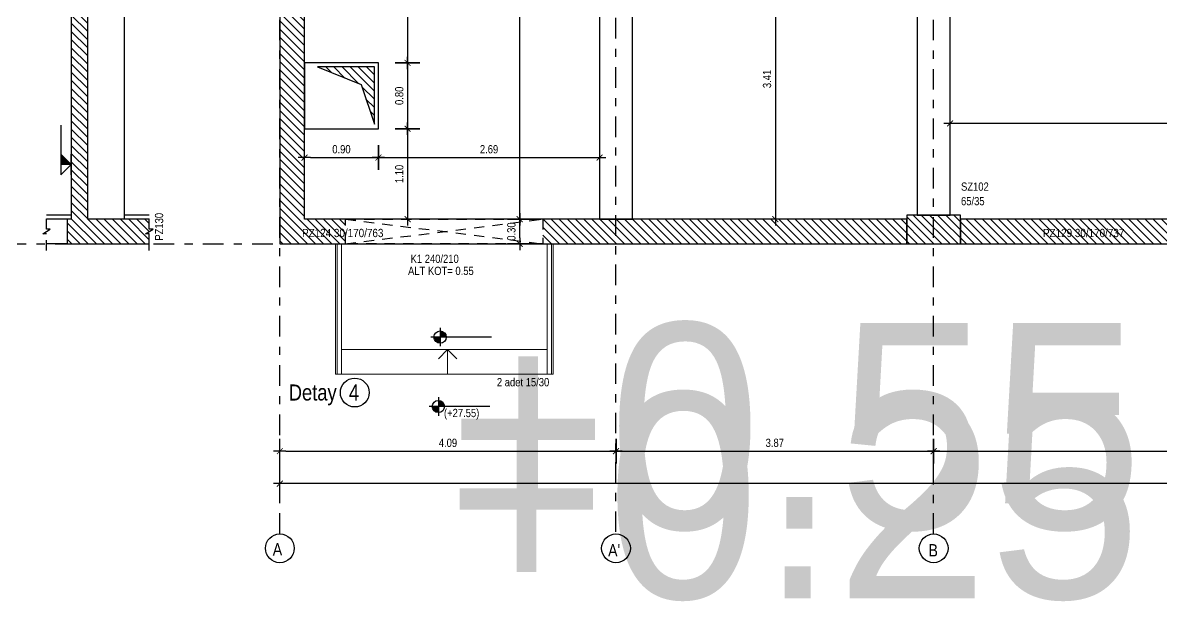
# Model space of a CAD drawing. Header units: metres. Extents: x 419734 to 420376, y 4564732 to 4565123.
# Drawn here: x 419868.5 to 419882.35, y 4565087.91 to 4565094.95 of the extents above; entities that cross this region are included whole.
import ezdxf
from ezdxf.enums import TextEntityAlignment as Align

# ---------------------------------------------------------------- set-up
doc = ezdxf.new("R2018")
doc.units = ezdxf.units.M
doc.linetypes.add('NASCOSTA', pattern=[0.375, 0.25, -0.125])
doc.linetypes.add('TRATTO-PUNTO', pattern=[1, 0.5, -0.25, 0, -0.25])
doc.layers.get('Defpoints').update_dxf_attribs({"color": 5})
for name, color, linetype in [('Standart', 7, 'Continuous'), ('SW_ASSI', 7, 'TRATTO-PUNTO'), ('SW_DIM', 33, 'Continuous'), ('SW_DIR', 33, 'Continuous'), ('SW_MAGRONE', 2, 'Continuous'), ('SW_QUOTE', 1, 'Continuous'), ('SW_SEZIONI_CARPENTERIA', 4, 'Continuous'), ('SW_TRATT_GRIGIO', 252, 'NASCOSTA'), ('SW_TRATTEGGIO_252', 252, 'Continuous'), ('SW_TXT_TESTI', 1, 'Continuous'), ('SW_VISTE', 1, 'Continuous')]:
    doc.layers.add(name, color=color, linetype=linetype)
doc.layers.add('SWS_ARC_Sottili-01', color=9, linetype='Continuous', lineweight=15)
doc.layers.add('SWS_STR_Sottili-01', color=9, linetype='Continuous', lineweight=15)
doc.styles.add('Arial Narrow_5', font='ARIALN.TTF', dxfattribs={"height": 0.5})
doc.styles.get("Standard").update_dxf_attribs({"font": 'arial.ttf'})
doc.styles.add('SWS', font='ARIALN.TTF')
doc.dimstyles.new('DIM-SW-50_m', dxfattribs={"dimtxt": 0.1, "dimasz": 0.075, "dimexe": 0.125, "dimexo": 0.125, "dimgap": 0.05, "dimtad": 1, "dimzin": 1, "dimdsep": 46, "dimtxsty": 'SWS', "dimblk1": 'D', "dimblk2": 'D', "dimsah": 1, "dimcen": 0.0075, "dimdle": 0.0625, "dimse1": 1, "dimse2": 1, "dimclrd": 256, "dimclre": 256, "dimclrt": 256, "dimazin": 0, "dimtfac": 0.75, "dimtmove": 1, "dimatfit": 3, "dimldrblk": 'D', "dimfxl": 0.125, "dimtvp": 1.5, "dimtolj": 1, "dimtzin": 0, "dimarcsym": 0})

# ---------------------------------------------------------------- blocks, each defined once
blk = doc.blocks.new('D')
for p, q in [((0, 2), (0, -2)), ((-1, 0), (1, 0))]:
    blk.add_line(p, q)
at = {"const_width": 0.141}
blk.add_lwpolyline([(0.48, 0.48), (-0.48, -0.48)], dxfattribs=at)
blk = doc.blocks.new('*D442')
at = {"layer": 'Defpoints', "color": 0, "ltscale": 0.5, "transparency": 16777216}
for p in [(419874.544, 4565092.558), (419874.544, 4565092.558), (419874.544, 4565092.258)]:
    blk.add_point(p, dxfattribs=at)
at = {"layer": 'SW_DIM', "lineweight": -2, "ltscale": 0.5, "transparency": 16777216}
blk.add_line((419874.544, 4565092.333), (419874.544, 4565092.483), dxfattribs=at)
at = {"layer": 'SW_DIM', "lineweight": -2, "ltscale": 0.5, "transparency": 16777216, "xscale": 0.075, "yscale": 0.075, "zscale": 0.075}
for p, rotation in [((419874.544, 4565092.558), 90), ((419874.544, 4565092.258), 270)]:
    blk.add_blockref('D', p, dxfattribs=dict(at, rotation=rotation))
at = {"layer": 'SW_DIM', "ltscale": 0.5, "transparency": 16777216, "insert": (419874.443, 4565092.408), "char_height": 0.1, "attachment_point": 5, "rotation": 90, "style": 'SWS'}
blk.add_mtext('\\A1;0.30', dxfattribs=at)
blk = doc.blocks.new('*D443')
at = {"layer": 'Defpoints', "color": 0, "ltscale": 0.5, "transparency": 16777216}
for p in [(419874.544, 4565099.383), (419874.55, 4565099.383), (419874.544, 4565092.558)]:
    blk.add_point(p, dxfattribs=at)
at = {"layer": 'SW_DIM', "lineweight": -2, "ltscale": 0.5, "transparency": 16777216}
blk.add_line((419874.544, 4565092.633), (419874.544, 4565099.308), dxfattribs=at)
at = {"layer": 'SW_DIM', "lineweight": -2, "ltscale": 0.5, "transparency": 16777216, "xscale": 0.075, "yscale": 0.075, "zscale": 0.075}
for p, rotation in [((419874.544, 4565099.383), 90), ((419874.544, 4565092.558), 270)]:
    blk.add_blockref('D', p, dxfattribs=dict(at, rotation=rotation))
at = {"layer": 'SW_DIM', "ltscale": 0.5, "transparency": 16777216, "insert": (419874.443, 4565096.247), "char_height": 0.1, "attachment_point": 5, "rotation": 90, "style": 'SWS'}
blk.add_mtext('\\A1;6.83', dxfattribs=at)
blk = doc.blocks.new('*U386')
blk.add_hatch(color=256).paths.add_polyline_path([(0.0025, 0.0025), (0, 0.0025), (0, 0)])
for p, q in [((0.0095, 0.0025), (-0.0025, 0.0025)), ((-0.0025, 0.0025), (0, 0)), ((-0.0025, 0), (0.0025, 0)), ((0, 0), (0, 0.0025)), ((0.0025, 0.0025), (0, 0))]:
    blk.add_line(p, q)
at = {"color": 2, "lineweight": 30, "flags": 104}
blk.add_attdef('QM', text='', height=0.0025, dxfattribs=at).set_placement((0.001, 0.0033), align=Align.BOTTOM_LEFT)
blk = doc.blocks.new('*D479')
at = {"layer": 'Defpoints', "color": 0, "ltscale": 0.5, "transparency": 16777216}
for p in [(419871.625, 4565089.738), (419875.716, 4565089.738), (419875.716, 4565089.738)]:
    blk.add_point(p, dxfattribs=at)
at = {"layer": 'SW_DIM', "lineweight": -2, "ltscale": 0.5, "transparency": 16777216}
blk.add_line((419871.7, 4565089.738), (419875.641, 4565089.738), dxfattribs=at)
at = {"layer": 'SW_DIM', "lineweight": -2, "ltscale": 0.5, "transparency": 16777216, "xscale": 0.075, "yscale": 0.075, "zscale": 0.075, "rotation": 180}
blk.add_blockref('D', (419871.625, 4565089.738), dxfattribs=at)
at = {"layer": 'SW_DIM', "lineweight": -2, "ltscale": 0.5, "transparency": 16777216, "xscale": 0.075, "yscale": 0.075, "zscale": 0.075}
blk.add_blockref('D', (419875.716, 4565089.738), dxfattribs=at)
at = {"layer": 'SW_DIM', "ltscale": 0.5, "transparency": 16777216, "insert": (419873.671, 4565089.839), "char_height": 0.1, "attachment_point": 5, "style": 'SWS'}
blk.add_mtext('\\A1;4.09', dxfattribs=at)
blk = doc.blocks.new('*D480')
at = {"layer": 'Defpoints', "color": 0, "ltscale": 0.5, "transparency": 16777216}
for p in [(419875.716, 4565089.738), (419879.581, 4565089.738), (419879.581, 4565089.738)]:
    blk.add_point(p, dxfattribs=at)
at = {"layer": 'SW_DIM', "lineweight": -2, "ltscale": 0.5, "transparency": 16777216}
blk.add_line((419875.791, 4565089.738), (419879.506, 4565089.738), dxfattribs=at)
at = {"layer": 'SW_DIM', "lineweight": -2, "ltscale": 0.5, "transparency": 16777216, "xscale": 0.075, "yscale": 0.075, "zscale": 0.075, "rotation": 180}
blk.add_blockref('D', (419875.716, 4565089.738), dxfattribs=at)
at = {"layer": 'SW_DIM', "lineweight": -2, "ltscale": 0.5, "transparency": 16777216, "xscale": 0.075, "yscale": 0.075, "zscale": 0.075}
blk.add_blockref('D', (419879.581, 4565089.738), dxfattribs=at)
at = {"layer": 'SW_DIM', "ltscale": 0.5, "transparency": 16777216, "insert": (419877.648, 4565089.839), "char_height": 0.1, "attachment_point": 5, "style": 'SWS'}
blk.add_mtext('\\A1;3.87', dxfattribs=at)
blk = doc.blocks.new('*D481')
at = {"layer": 'Defpoints', "color": 0, "ltscale": 0.5, "transparency": 16777216}
for p in [(419879.581, 4565089.738), (419886.998, 4565089.738), (419886.998, 4565089.738)]:
    blk.add_point(p, dxfattribs=at)
at = {"layer": 'SW_DIM', "lineweight": -2, "ltscale": 0.5, "transparency": 16777216}
blk.add_line((419879.656, 4565089.738), (419886.923, 4565089.738), dxfattribs=at)
at = {"layer": 'SW_DIM', "lineweight": -2, "ltscale": 0.5, "transparency": 16777216, "xscale": 0.075, "yscale": 0.075, "zscale": 0.075, "rotation": 180}
blk.add_blockref('D', (419879.581, 4565089.738), dxfattribs=at)
at = {"layer": 'SW_DIM', "lineweight": -2, "ltscale": 0.5, "transparency": 16777216, "xscale": 0.075, "yscale": 0.075, "zscale": 0.075}
blk.add_blockref('D', (419886.998, 4565089.738), dxfattribs=at)
at = {"layer": 'SW_DIM', "ltscale": 0.5, "transparency": 16777216, "insert": (419883.289, 4565089.838), "char_height": 0.1, "attachment_point": 5, "style": 'SWS'}
blk.add_mtext('\\A1;7.42', dxfattribs=at)
blk = doc.blocks.new('*D489')
at = {"layer": 'Defpoints', "color": 0, "ltscale": 0.5, "transparency": 16777216}
for p in [(419871.625, 4565089.738), (419920.098, 4565089.738), (419871.625, 4565089.344)]:
    blk.add_point(p, dxfattribs=at)
at = {"layer": 'SW_DIM', "lineweight": -2, "ltscale": 0.5, "transparency": 16777216}
blk.add_line((419920.023, 4565089.344), (419871.7, 4565089.344), dxfattribs=at)
at = {"layer": 'SW_DIM', "lineweight": -2, "ltscale": 0.5, "transparency": 16777216, "xscale": 0.075, "yscale": 0.075, "zscale": 0.075, "rotation": 180}
blk.add_blockref('D', (419871.625, 4565089.344), dxfattribs=at)
at = {"layer": 'SW_DIM', "lineweight": -2, "ltscale": 0.5, "transparency": 16777216, "xscale": 0.075, "yscale": 0.075, "zscale": 0.075}
blk.add_blockref('D', (419920.098, 4565089.344), dxfattribs=at)
at = {"layer": 'SW_DIM', "ltscale": 0.5, "transparency": 16777216, "insert": (419895.862, 4565089.445), "char_height": 0.1, "attachment_point": 5, "style": 'SWS'}
blk.add_mtext('\\A1;48.47', dxfattribs=at)
blk = doc.blocks.new('*U189')
h = blk.add_hatch(color=256)
h.dxf.hatch_style = 1
h.paths.add_polyline_path([(0, 0), (-0.00149, 0, 0.198912), (-0.00105, -0.00105, 0.198912), (0, -0.00149)])
h.paths.add_polyline_path([(0.00149, 0, 0.198912), (0.00105, 0.00105, 0.198912), (0, 0.00149), (0, 0)])
for p, q in [((0.01253, 0), (-0.00223, 0)), ((0, 0.00223), (0, -0.00223))]:
    blk.add_line(p, q)
blk.add_circle((0, 0), 0.00149)
at = {"color": 2, "lineweight": 30, "flags": 104}
blk.add_attdef('TRAC', text='', height=0.0025, dxfattribs=at).set_placement((0.00191, 0.00337), align=Align.TOP_LEFT)
blk = doc.blocks.new('*D509')
at = {"layer": 'Defpoints', "color": 0, "ltscale": 0.5, "transparency": 16777216}
for p in [(419879.781, 4565093.722), (419879.781, 4565093.573), (419885.873, 4565093.458)]:
    blk.add_point(p, dxfattribs=at)
at = {"layer": 'SW_DIM', "lineweight": -2, "ltscale": 0.5, "transparency": 16777216}
blk.add_line((419885.798, 4565093.722), (419879.856, 4565093.722), dxfattribs=at)
at = {"layer": 'SW_DIM', "lineweight": -2, "ltscale": 0.5, "transparency": 16777216, "xscale": 0.075, "yscale": 0.075, "zscale": 0.075, "rotation": 180}
blk.add_blockref('D', (419879.781, 4565093.722), dxfattribs=at)
at = {"layer": 'SW_DIM', "lineweight": -2, "ltscale": 0.5, "transparency": 16777216, "xscale": 0.075, "yscale": 0.075, "zscale": 0.075}
blk.add_blockref('D', (419885.873, 4565093.722), dxfattribs=at)
at = {"layer": 'SW_DIM', "ltscale": 0.5, "transparency": 16777216, "insert": (419882.827, 4565093.823), "char_height": 0.1, "attachment_point": 5, "style": 'SWS'}
blk.add_mtext('\\A1;6.09', dxfattribs=at)
blk = doc.blocks.new('*D510')
at = {"layer": 'Defpoints', "color": 0, "ltscale": 0.5, "transparency": 16777216}
for p in [(419871.925, 4565093.658), (419872.825, 4565093.658), (419872.825, 4565093.307)]:
    blk.add_point(p, dxfattribs=at)
at = {"layer": 'SW_DIM', "lineweight": -2, "ltscale": 0.5, "transparency": 16777216}
blk.add_line((419872, 4565093.307), (419872.75, 4565093.307), dxfattribs=at)
at = {"layer": 'SW_DIM', "lineweight": -2, "ltscale": 0.5, "transparency": 16777216, "xscale": 0.075, "yscale": 0.075, "zscale": 0.075, "rotation": 180}
blk.add_blockref('D', (419871.925, 4565093.307), dxfattribs=at)
at = {"layer": 'SW_DIM', "lineweight": -2, "ltscale": 0.5, "transparency": 16777216, "xscale": 0.075, "yscale": 0.075, "zscale": 0.075}
blk.add_blockref('D', (419872.825, 4565093.307), dxfattribs=at)
at = {"layer": 'SW_DIM', "ltscale": 0.5, "transparency": 16777216, "insert": (419872.375, 4565093.408), "char_height": 0.1, "attachment_point": 5, "style": 'SWS'}
blk.add_mtext('\\A1;0.90', dxfattribs=at)
blk = doc.blocks.new('*D511')
at = {"layer": 'Defpoints', "color": 0, "ltscale": 0.5, "transparency": 16777216}
for p in [(419872.825, 4565093.658), (419875.516, 4565093.646), (419875.516, 4565093.307)]:
    blk.add_point(p, dxfattribs=at)
at = {"layer": 'SW_DIM', "lineweight": -2, "ltscale": 0.5, "transparency": 16777216}
blk.add_line((419872.9, 4565093.307), (419875.441, 4565093.307), dxfattribs=at)
at = {"layer": 'SW_DIM', "lineweight": -2, "ltscale": 0.5, "transparency": 16777216, "xscale": 0.075, "yscale": 0.075, "zscale": 0.075, "rotation": 180}
blk.add_blockref('D', (419872.825, 4565093.307), dxfattribs=at)
at = {"layer": 'SW_DIM', "lineweight": -2, "ltscale": 0.5, "transparency": 16777216, "xscale": 0.075, "yscale": 0.075, "zscale": 0.075}
blk.add_blockref('D', (419875.516, 4565093.307), dxfattribs=at)
at = {"layer": 'SW_DIM', "ltscale": 0.5, "transparency": 16777216, "insert": (419874.171, 4565093.408), "char_height": 0.1, "attachment_point": 5, "style": 'SWS'}
blk.add_mtext('\\A1;2.69', dxfattribs=at)
blk = doc.blocks.new('*D512')
at = {"layer": 'Defpoints', "color": 0, "ltscale": 0.5, "transparency": 16777216}
for p in [(419872.903, 4565099.383), (419872.825, 4565094.458), (419873.18, 4565094.458)]:
    blk.add_point(p, dxfattribs=at)
at = {"layer": 'SW_DIM', "lineweight": -2, "ltscale": 0.5, "transparency": 16777216}
blk.add_line((419873.18, 4565099.308), (419873.18, 4565094.533), dxfattribs=at)
at = {"layer": 'SW_DIM', "lineweight": -2, "ltscale": 0.5, "transparency": 16777216, "xscale": 0.075, "yscale": 0.075, "zscale": 0.075}
for p, rotation in [((419873.18, 4565099.383), 90), ((419873.18, 4565094.458), 270)]:
    blk.add_blockref('D', p, dxfattribs=dict(at, rotation=rotation))
at = {"layer": 'SW_DIM', "ltscale": 0.5, "transparency": 16777216, "insert": (419873.079, 4565096.921), "char_height": 0.1, "attachment_point": 5, "rotation": 90, "style": 'SWS'}
blk.add_mtext('\\A1;4.93', dxfattribs=at)
blk = doc.blocks.new('*D513')
at = {"layer": 'Defpoints', "color": 0, "ltscale": 0.5, "transparency": 16777216}
for p in [(419872.825, 4565094.458), (419872.825, 4565093.658), (419873.18, 4565093.658)]:
    blk.add_point(p, dxfattribs=at)
at = {"layer": 'SW_DIM', "lineweight": -2, "ltscale": 0.5, "transparency": 16777216}
blk.add_line((419873.18, 4565094.383), (419873.18, 4565093.733), dxfattribs=at)
at = {"layer": 'SW_DIM', "lineweight": -2, "ltscale": 0.5, "transparency": 16777216, "xscale": 0.075, "yscale": 0.075, "zscale": 0.075}
for p, rotation in [((419873.18, 4565094.458), 90), ((419873.18, 4565093.658), 270)]:
    blk.add_blockref('D', p, dxfattribs=dict(at, rotation=rotation))
at = {"layer": 'SW_DIM', "ltscale": 0.5, "transparency": 16777216, "insert": (419873.079, 4565094.058), "char_height": 0.1, "attachment_point": 5, "rotation": 90, "style": 'SWS'}
blk.add_mtext('\\A1;0.80', dxfattribs=at)
blk = doc.blocks.new('*D514')
at = {"layer": 'Defpoints', "color": 0, "ltscale": 0.5, "transparency": 16777216}
for p in [(419872.825, 4565093.658), (419872.916, 4565092.558), (419873.18, 4565092.558)]:
    blk.add_point(p, dxfattribs=at)
at = {"layer": 'SW_DIM', "lineweight": -2, "ltscale": 0.5, "transparency": 16777216}
blk.add_line((419873.18, 4565093.583), (419873.18, 4565092.633), dxfattribs=at)
at = {"layer": 'SW_DIM', "lineweight": -2, "ltscale": 0.5, "transparency": 16777216, "xscale": 0.075, "yscale": 0.075, "zscale": 0.075}
for p, rotation in [((419873.18, 4565093.658), 90), ((419873.18, 4565092.558), 270)]:
    blk.add_blockref('D', p, dxfattribs=dict(at, rotation=rotation))
at = {"layer": 'SW_DIM', "ltscale": 0.5, "transparency": 16777216, "insert": (419873.079, 4565093.108), "char_height": 0.1, "attachment_point": 5, "rotation": 90, "style": 'SWS'}
blk.add_mtext('\\A1;1.10', dxfattribs=at)
blk = doc.blocks.new('*D520')
at = {"layer": 'Defpoints', "color": 0, "ltscale": 0.5, "transparency": 16777216}
for p in [(419877.425, 4565095.968), (419877.533, 4565092.558), (419877.655, 4565092.558)]:
    blk.add_point(p, dxfattribs=at)
at = {"layer": 'SW_DIM', "lineweight": -2, "ltscale": 0.5, "transparency": 16777216}
blk.add_line((419877.655, 4565095.893), (419877.655, 4565092.633), dxfattribs=at)
at = {"layer": 'SW_DIM', "lineweight": -2, "ltscale": 0.5, "transparency": 16777216, "xscale": 0.075, "yscale": 0.075, "zscale": 0.075}
for p, rotation in [((419877.655, 4565095.968), 90), ((419877.655, 4565092.558), 270)]:
    blk.add_blockref('D', p, dxfattribs=dict(at, rotation=rotation))
at = {"layer": 'SW_DIM', "ltscale": 0.5, "transparency": 16777216, "insert": (419877.554, 4565094.263), "char_height": 0.1, "attachment_point": 5, "rotation": 90, "style": 'SWS'}
blk.add_mtext('\\A1;3.41', dxfattribs=at)

msp = doc.modelspace()

# ---------------------------------------------------------------- hatches: boundary and pattern name
at = {"layer": 'SW_TRATTEGGIO_252'}
h = msp.add_hatch(dxfattribs=at)
h.set_pattern_fill('_USER', color=256, scale=0.07, angle=135, pattern_type=0)
h.set_pattern_definition([(135, (419843.31184, 4565196.05052), (-0.049497475, -0.049497475), [])])
h.paths.add_polyline_path([(419869.2871, 4565099.25843), (419869.2871, 4565099.38343), (419869.7371, 4565099.38343), (419869.7371, 4565099.78343), (419869.2871, 4565099.78343), (419869.2871, 4565099.90843), (419869.2871, 4565105.10843), (419869.7371, 4565105.10843), (419870.0371, 4565105.10843), (419870.0371, 4565105.22843), (419869.9921, 4565105.22843), (419870.0821, 4565105.28843), (419870.0371, 4565105.28843), (419870.0371, 4565105.40843), (419869.0371, 4565105.40843), (419869.0371, 4565105.10843), (419869.0871, 4565105.10843), (419869.0871, 4565099.90843), (419869.0871, 4565099.25843), (419869.0871, 4565092.60843), (419869.0871, 4565092.55843), (419869.0371, 4565092.55843), (419869.0371, 4565092.25843), (419870.0371, 4565092.25843), (419870.0371, 4565092.37843), (419869.9921, 4565092.37843), (419870.0821, 4565092.43843), (419870.0371, 4565092.43843), (419870.0371, 4565092.55843), (419869.7371, 4565092.55843), (419869.2871, 4565092.55843)])
h = msp.add_hatch(dxfattribs=at)
h.set_pattern_fill('_USER', color=256, scale=0.07, angle=135, pattern_type=0)
h.set_pattern_definition([(135, (419843.80018, 4565196.05052), (-0.049497475, -0.049497475), [])])
edge = h.paths.add_edge_path()
edge.add_line((419915.34817, 4565103.20843), (419915.34817, 4565099.60843))
edge.add_line((419915.34817, 4565099.60843), (419911.09817, 4565099.60843))
edge.add_line((419911.09817, 4565099.60843), (419911.09817, 4565102.20843))
edge.add_line((419911.09817, 4565102.20843), (419910.79817, 4565102.20843))
edge.add_line((419910.79817, 4565102.20843), (419910.79817, 4565099.60843))
edge.add_line((419910.79817, 4565099.60843), (419906.54817, 4565099.60843))
edge.add_line((419906.54817, 4565099.60843), (419906.54817, 4565102.20843))
edge.add_line((419906.54817, 4565102.20843), (419906.24817, 4565102.20843))
edge.add_line((419906.24817, 4565102.20843), (419906.24817, 4565099.60843))
edge.add_line((419906.24817, 4565099.60843), (419900.99817, 4565099.60843))
edge.add_line((419900.99817, 4565099.60843), (419900.99817, 4565102.20843))
edge.add_line((419900.99817, 4565102.20843), (419900.69817, 4565102.20843))
edge.add_line((419900.69817, 4565102.20843), (419900.69817, 4565099.30843))
edge.add_line((419900.69817, 4565099.30843), (419906.54817, 4565099.30843))
edge.add_line((419906.54817, 4565099.30843), (419910.79817, 4565099.30843))
edge.add_line((419910.79817, 4565099.30843), (419915.64817, 4565099.30843))
edge.add_line((419915.64817, 4565099.30843), (419915.64817, 4565103.2156))
h.paths.add_polyline_path([(419901.22317, 4565092.60843), (419900.57317, 4565092.60843), (419900.57317, 4565092.25843), (419901.22317, 4565092.25843)])
h.paths.add_polyline_path([(419876.04057, 4565099.90843), (419875.39057, 4565099.90843), (419875.39057, 4565099.25843), (419876.04057, 4565099.25843)])
h.paths.add_polyline_path([(419879.90571, 4565099.90843), (419879.25571, 4565099.90843), (419879.25571, 4565099.25843), (419879.90571, 4565099.25843)])
h.paths.add_polyline_path([(419871.97544, 4565099.90843), (419871.62544, 4565099.90843), (419871.62544, 4565099.25843), (419871.97544, 4565099.25843)])
h.paths.add_polyline_path([(419879.90571, 4565092.60843), (419879.25571, 4565092.60843), (419879.25571, 4565092.25843), (419879.90571, 4565092.25843)])
h.paths.add_polyline_path([(419895.14317, 4565092.90843), (419894.79317, 4565092.90843), (419894.79317, 4565092.25843), (419895.14317, 4565092.25843)])
h.paths.add_polyline_path([(419894.75317, 4565092.90843), (419894.40317, 4565092.90843), (419894.40317, 4565092.25843), (419894.75317, 4565092.25843)])
h.paths.add_polyline_path([(419895.14317, 4565105.40843), (419894.79317, 4565105.40843), (419894.79317, 4565104.75843), (419895.14317, 4565104.75843)])
h.paths.add_polyline_path([(419894.75317, 4565105.40843), (419894.40317, 4565105.40843), (419894.40317, 4565104.75843), (419894.75317, 4565104.75843)])
h.paths.add_polyline_path([(419896.14317, 4565105.40843), (419895.14317, 4565105.40843), (419895.14317, 4565105.10843), (419896.14317, 4565105.10843)])
h.paths.add_polyline_path([(419877.15571, 4565105.10843), (419877.15571, 4565105.40843), (419871.62544, 4565105.40843), (419871.62544, 4565099.90843), (419871.92544, 4565099.90843), (419871.92544, 4565105.10843)])
h.paths.add_polyline_path([(419881.45871, 4565105.10843), (419881.45871, 4565105.40843), (419879.85591, 4565105.40843), (419878.95571, 4565105.40843), (419878.95571, 4565105.10843)])
h.paths.add_polyline_path([(419889.20494, 4565105.10843), (419889.20494, 4565105.40843), (419885.06271, 4565105.40843), (419885.06271, 4565105.10843)])
h.paths.add_polyline_path([(419892.80894, 4565105.40843), (419892.80894, 4565105.10843), (419894.40317, 4565105.10843), (419894.40317, 4565105.40843)])
h.paths.add_polyline_path([(419897.89817, 4565105.10843), (419897.89817, 4565105.40843), (419896.14317, 4565105.40843), (419896.14317, 4565105.10843)])
h.paths.add_polyline_path([(419902.47317, 4565105.10843), (419902.47317, 4565105.40843), (419900.59837, 4565105.40843), (419900.29817, 4565105.40843), (419900.29817, 4565105.10843), (419900.59837, 4565105.10843), (419900.69817, 4565105.10843), (419900.69817, 4565103.20843), (419900.99817, 4565103.20843), (419900.99817, 4565105.10843)])
h.paths.add_polyline_path([(419907.52317, 4565105.10843), (419907.52317, 4565105.40843), (419904.87317, 4565105.40843), (419904.87317, 4565105.10843), (419906.24817, 4565105.10843), (419906.24817, 4565103.20843), (419906.54817, 4565103.20843), (419906.54817, 4565105.10843)])
h.paths.add_polyline_path([(419912.07317, 4565105.10843), (419912.07317, 4565105.40843), (419909.92317, 4565105.40843), (419909.92317, 4565105.10843), (419910.79817, 4565105.10843), (419910.79817, 4565103.20843), (419911.09817, 4565103.20843), (419911.09817, 4565105.10843)])
h.paths.add_polyline_path([(419914.47317, 4565105.40843), (419914.47317, 4565105.10843), (419915.34817, 4565105.10843), (419915.34817, 4565103.20843), (419915.64817, 4565103.2156), (419915.64817, 4565105.10843), (419915.64817, 4565105.40843)])
h.paths.add_polyline_path([(419916.52317, 4565105.10843), (419916.52317, 4565105.40843), (419915.64817, 4565105.40843), (419915.64817, 4565105.10843)])
h.paths.add_polyline_path([(419916.89817, 4565092.25843), (419916.89817, 4565092.55843), (419916.14817, 4565092.55843), (419916.14817, 4565092.25843)])
h.paths.add_polyline_path([(419919.29817, 4565092.55843), (419919.29817, 4565092.25843), (419920.09817, 4565092.25843), (419920.09817, 4565099.90843), (419920.09817, 4565105.40843), (419918.92317, 4565105.40843), (419918.92317, 4565105.10843), (419919.79817, 4565105.10843), (419919.79817, 4565092.55843)])
h.paths.add_polyline_path([(419913.99817, 4565092.55843), (419913.99817, 4565092.25843), (419915.34817, 4565092.25843), (419915.34817, 4565092.55843)])
h.paths.add_polyline_path([(419905.84817, 4565092.55843), (419905.84817, 4565092.25843), (419911.59817, 4565092.25843), (419911.59817, 4565092.55843)])
h.paths.add_polyline_path([(419903.44817, 4565092.25843), (419903.44817, 4565092.55843), (419901.22317, 4565092.55843), (419901.22317, 4565092.25843)])
h.paths.add_polyline_path([(419900.29817, 4565092.55843), (419900.29817, 4565092.25843), (419900.57317, 4565092.25843), (419900.57317, 4565092.55843)])
h.paths.add_polyline_path([(419897.89817, 4565092.25843), (419897.89817, 4565092.55843), (419896.14317, 4565092.55843), (419896.14317, 4565092.25843)])
h.paths.add_polyline_path([(419893.24367, 4565092.25843), (419893.24367, 4565092.55843), (419879.90571, 4565092.55843), (419879.90571, 4565092.25843)])
h.paths.add_polyline_path([(419874.82544, 4565092.55843), (419874.82544, 4565092.25843), (419879.25571, 4565092.25843), (419879.25571, 4565092.55843)])
h.paths.add_polyline_path([(419872.42544, 4565092.25843), (419872.42544, 4565092.55843), (419871.92544, 4565092.55843), (419871.92544, 4565099.25843), (419871.62544, 4565099.25843), (419871.62544, 4565092.25843)])
h = msp.add_hatch(dxfattribs=at)
h.set_pattern_fill('_USER', color=256, scale=0.07, angle=135, pattern_type=0)
h.set_pattern_definition([(135, (7.85782, 116.665785), (-0.0494974746831, -0.0494974746831), [])])
h.paths.add_polyline_path([(419872.77544, 4565093.7139), (419872.77544, 4565094.40843), (419872.08187, 4565094.40843), (419872.61398, 4565094.19574)])

# ---------------------------------------------------------------- linework, layer by layer
at = {"layer": 'Standart', "color": 159, "linetype": 'Continuous', "lineweight": -3}
msp.add_lwpolyline([(419870.0371, 4565092.55843), (419869.7371, 4565092.55843)], dxfattribs=at)
at = {"layer": 'SW_ASSI', "ltscale": 0.5}
for points in [[(419871.62544, 4565088.73286), (419871.62544, 4565112.65489)], [(419875.71557, 4565088.75582), (419875.71557, 4565112.65489)], [(419879.58071, 4565088.73286), (419879.58071, 4565112.65489)], [(419867.08971, 4565092.25843), (419921.73249, 4565092.25843)]]:
    msp.add_lwpolyline(points, dxfattribs=at)
at = {"layer": 'SW_MAGRONE'}
for points in [[(419869.0871, 4565105.10843), (419869.0871, 4565099.90843), (419869.0871, 4565099.25843), (419869.0871, 4565092.60843), (419869.0871, 4565092.55843), (419869.0371, 4565092.55843), (419869.0371, 4565092.25843), (419870.0371, 4565092.25843), (419870.0371, 4565092.37843), (419869.9921, 4565092.37843), (419870.0821, 4565092.43843), (419870.0371, 4565092.43843), (419870.0371, 4565092.55843), (419869.7371, 4565092.55843), (419869.2871, 4565092.55843), (419869.2871, 4565099.25843), (419869.2871, 4565099.38343), (419869.7371, 4565099.38343), (419869.7371, 4565099.78343), (419869.2871, 4565099.78343), (419869.2871, 4565099.90843), (419869.2871, 4565105.10843)], [(419872.77544, 4565093.7139), (419872.77544, 4565094.40843), (419872.08187, 4565094.40843), (419872.61398, 4565094.19574), (419872.77544, 4565093.7139)]]:
    msp.add_lwpolyline(points, dxfattribs=at)
for points in [[(419879.25571, 4565092.55843), (419871.92544, 4565092.55843), (419871.92544, 4565099.25843), (419871.62544, 4565099.25843), (419871.62544, 4565092.25843), (419879.25571, 4565092.25843)], [(419875.91557, 4565099.25843), (419875.51557, 4565099.25843), (419875.51557, 4565092.55843), (419875.91557, 4565092.55843)], [(419879.78071, 4565099.25843), (419879.38071, 4565099.25843), (419879.38071, 4565092.60843), (419879.78071, 4565092.60843)], [(419872.82544, 4565094.45843), (419871.92544, 4565094.45843), (419871.92544, 4565093.65843), (419872.82544, 4565093.65843)], [(419894.40317, 4565092.55843), (419887.27334, 4565092.55843), (419879.90571, 4565092.55843), (419879.90571, 4565092.25843), (419887.27334, 4565092.25843), (419894.40317, 4565092.25843)]]:
    msp.add_lwpolyline(points, close=True, dxfattribs=at)
at = {"layer": 'SW_SEZIONI_CARPENTERIA'}
msp.add_lwpolyline([(419879.90571, 4565092.60843), (419879.25571, 4565092.60843), (419879.25571, 4565092.25843), (419879.90571, 4565092.25843)], close=True, dxfattribs=at)
at = {"layer": 'SW_TRATT_GRIGIO', "ltscale": 0.5}
for points in [[(419868.7871, 4565092.43843), (419868.7871, 4565092.63843)], [(419870.0371, 4565092.43843), (419870.0371, 4565092.63843)], [(419872.42544, 4565092.25843), (419874.82544, 4565092.55843)], [(419872.42544, 4565092.55843), (419874.82544, 4565092.25843)], [(419868.7421, 4565092.37843), (419868.8321, 4565092.43843)], [(419868.8321, 4565092.43843), (419868.7871, 4565092.43843)], [(419869.9921, 4565092.37843), (419870.0821, 4565092.43843)], [(419870.0821, 4565092.43843), (419870.0371, 4565092.43843)], [(419868.7871, 4565092.37843), (419868.7421, 4565092.37843)], [(419868.7871, 4565092.17843), (419868.7871, 4565092.37843)], [(419870.0371, 4565092.37843), (419869.9921, 4565092.37843)], [(419870.0371, 4565092.17843), (419870.0371, 4565092.37843)]]:
    msp.add_lwpolyline(points, dxfattribs=at)
msp.add_lwpolyline([(419872.42544, 4565092.55843), (419874.82544, 4565092.55843), (419874.82544, 4565092.25843), (419872.42544, 4565092.25843)], close=True, dxfattribs=at)
at = {"layer": 'SW_TXT_TESTI', "color": 1}
for centre in [(419872.53691, 4565090.4506), (419871.62544, 4565088.55786), (419875.71557, 4565088.55786), (419879.58071, 4565088.55786)]:
    msp.add_circle(centre, 0.175, dxfattribs=at)
at = {"layer": 'SW_VISTE'}
for points in [[(419869.7371, 4565092.55843), (419869.7371, 4565099.25843)], [(419869.0871, 4565092.60843), (419868.7871, 4565092.60843)], [(419869.0371, 4565092.55843), (419868.7871, 4565092.55843)], [(419870.0371, 4565092.60843), (419869.7371, 4565092.60843)], [(419869.0371, 4565092.25843), (419868.7871, 4565092.25843)]]:
    msp.add_lwpolyline(points, dxfattribs=at)
at = {"layer": 'SWS_ARC_Sottili-01', "color": 1}
for points in [[(419872.37463, 4565090.97344), (419872.37463, 4565090.67344), (419872.32463, 4565090.67344), (419872.32463, 4565090.97344)], [(419874.92983, 4565090.97345), (419874.92983, 4565090.67344), (419874.87983, 4565090.67344), (419874.87983, 4565090.97344)]]:
    msp.add_lwpolyline(points, dxfattribs=at)
at = {"layer": 'SWS_STR_Sottili-01', "color": 1}
for p, q in [((419872.30463, 4565090.67344), (419872.30463, 4565092.25843)), ((419872.32463, 4565090.97344), (419872.32463, 4565092.24843)), ((419872.37463, 4565090.97344), (419872.37463, 4565092.24843)), ((419874.87983, 4565090.97344), (419874.87983, 4565092.24843)), ((419874.92983, 4565090.97344), (419874.92983, 4565092.24843)), ((419874.94983, 4565092.25843), (419874.94983, 4565090.67344)), ((419872.37463, 4565090.97344), (419874.87983, 4565090.97344)), ((419873.66733, 4565090.97344), (419873.5542, 4565090.8603)), ((419873.66733, 4565090.97344), (419873.66733, 4565090.67344)), ((419873.66733, 4565090.97344), (419873.78047, 4565090.8603)), ((419872.30463, 4565090.67344), (419874.94983, 4565090.67344))]:
    msp.add_line(p, q, dxfattribs=at)

# ---------------------------------------------------------------- block references
at = {"layer": 'SW_QUOTE', "ltscale": 0.5, "xscale": 50, "yscale": 50, "zscale": 50, "rotation": 90}
msp.add_blockref('*U386', (419869.0871, 4565093.22416), dxfattribs=at)
at = {"layer": 'SW_QUOTE', "ltscale": 0.5}
ref = msp.add_blockref('*U189', (419873.57558, 4565091.12587), dxfattribs=dict(at, xscale=50, yscale=50, zscale=50))
lines = msp.add_mtext('+0.55', dxfattribs={"layer": '0', "color": 2, "insert": (419873.67132, 4565091.29444), "char_height": 2.5, "attachment_point": 1})
ref.add_attrib('TRAC', '', (419873.67132, 4565091.29444), dxfattribs={"flags": 104}).embed_mtext(lines)
ref = msp.add_blockref('*U189', (419873.55418, 4565090.28131), dxfattribs=dict(at, xscale=50, yscale=50, zscale=50))
lines = msp.add_mtext('+0.25', dxfattribs={"layer": '0', "color": 2, "insert": (419873.64992, 4565090.44987), "char_height": 2.5, "attachment_point": 1})
ref.add_attrib('TRAC', '', (419873.64992, 4565090.44987), dxfattribs={"flags": 104}).embed_mtext(lines)

# ---------------------------------------------------------------- texts
at = {"layer": 'SW_DIR', "char_height": 0.1, "width": 1.0719735, "attachment_point": 1, "style": 'Arial Narrow_5'}
for s, insert in [('{\\fArial Narrow|b0|i0|c162|p34;2} adet 1{\\fArial Narrow|b0|i0|c162|p34;5}/30', (419874.2663, 4565090.62707)), ('(+27.{\\fArial Narrow|b0|i0|c162|p34;55})', (419873.62261, 4565090.25249))]:
    msp.add_mtext(s, dxfattribs=dict(at, insert=insert))
at = {"layer": 'SW_TXT_TESTI', "color": 2, "style": 'SWS'}
msp.add_text('PZ130', height=0.1, rotation=90, dxfattribs=at).set_placement((419870.20561, 4565092.29718))
at = {"layer": 'SW_TXT_TESTI', "color": 2, "style": 'SWS', "width": 1.05}
for s, p in [('PZ124 30/170/763', (419871.89603, 4565092.34071)), ('PZ129 30/170/737', (419880.91151, 4565092.34071))]:
    msp.add_text(s, height=0.1, dxfattribs=at).set_placement(p)
at = {"layer": 'SW_TXT_TESTI', "color": 4, "style": 'SWS'}
for s, height, p in [('Detay', 0.195, (419871.73381, 4565090.35371)), ('4', 0.195, (419872.46526, 4565090.35371)), ('A', 0.15, (419871.5393, 4565088.46992)), ("A'", 0.15, (419875.61988, 4565088.45802)), ('B', 0.15, (419879.51836, 4565088.45802))]:
    msp.add_text(s, height=height, rotation=0.110239, dxfattribs=at).set_placement(p)
at = {"layer": 'SW_TXT_TESTI', "color": 2, "insert": (419879.91412, 4565093.00422), "char_height": 0.1, "width": 0.4240058, "attachment_point": 1, "line_spacing_factor": 1.059803, "style": 'SWS'}
msp.add_mtext('SZ102 65/35', dxfattribs=at)
at = {"layer": 'SW_TXT_TESTI', "char_height": 0.1, "attachment_point": 4, "line_spacing_factor": 0.8, "style": 'SWS'}
for s, insert in [('K1 240/210', (419873.21637, 4565092.07601)), ('{\\fArial Narrow|b0|i0|c162|p34;ALT KOT= 0.55}', (419873.18555, 4565091.92945))]:
    msp.add_mtext(s, dxfattribs=dict(at, insert=insert))

# ---------------------------------------------------------------- dimensions: what is measured, and where the dimension line sits
at = {"layer": 'SW_DIM', "ltscale": 0.5}
for base, p1, p2, picture, middle in [((419873.1800599391, 4565094.4584321855), (419872.9030017503, 4565099.3834321843), (419872.8254435304, 4565094.4584321827), '*D512', (419873.0790026415, 4565096.9209321849)), ((419877.65539, 4565092.55843), (419877.42544, 4565095.96843), (419877.53295, 4565092.55843), '*D520', (419877.55433, 4565094.26343)), ((419873.18006, 4565093.65843), (419872.82544, 4565094.45843), (419872.82544, 4565093.65843), '*D513', (419873.079, 4565094.05843)), ((419873.18006, 4565092.55843), (419872.82544, 4565093.65843), (419872.91584, 4565092.55843), '*D514', (419873.079, 4565093.10843))]:
    dim = msp.add_linear_dim(base=base, p1=p1, p2=p2, angle=90, dimstyle='DIM-SW-50_m', dxfattribs=at)
    dim.commit()
    dim.dimension.update_dxf_attribs({"geometry": picture, "text_midpoint": middle})
for base, p1, p2, picture, middle in [((419874.5440187228, 4565099.3834321862), (419874.5440187196, 4565092.5584321804), (419874.5498061711, 4565099.3834321843), '*D443', (419874.5440187196, 4565096.2474386012)), ((419874.54402, 4565092.55843), (419874.54402, 4565092.25843), (419874.54402, 4565092.55843), '*D442', (419874.54402, 4565092.40843))]:
    dim = msp.add_linear_dim(base=base, p1=p1, p2=p2, angle=90, dimstyle='DIM-SW-50_m', dxfattribs=at)
    dim.commit()
    dim.dimension.update_dxf_attribs({"geometry": picture, "text_midpoint": middle, "dimtype": 160})
for base, p1, p2, picture, middle in [((419879.78071, 4565093.72184), (419885.87313, 4565093.45843), (419879.78071, 4565093.57325), '*D509', (419882.82692, 4565093.8229)), ((419872.82544, 4565093.30726), (419871.92544, 4565093.65843), (419872.82544, 4565093.65843), '*D510', (419872.37544, 4565093.40831)), ((419875.51557, 4565093.30726), (419872.82544, 4565093.65843), (419875.51557, 4565093.64602), '*D511', (419874.17051, 4565093.40831)), ((419875.71557, 4565089.7382), (419871.62544, 4565089.7382), (419875.71557, 4565089.7382), '*D479', (419873.67051, 4565089.83926)), ((419879.58071, 4565089.7382), (419875.71557, 4565089.7382), (419879.58071, 4565089.7382), '*D480', (419877.64814, 4565089.83926)), ((419886.99813, 4565089.7382), (419879.58071, 4565089.7382), (419886.99813, 4565089.7382), '*D481', (419883.28942, 4565089.83841)), ((419871.62544, 4565089.34408), (419920.09817, 4565089.7382), (419871.62544, 4565089.7382), '*D489', (419895.86181, 4565089.44514))]:
    dim = msp.add_linear_dim(base=base, p1=p1, p2=p2, dimstyle='DIM-SW-50_m', dxfattribs=at)
    dim.commit()
    dim.dimension.update_dxf_attribs({"geometry": picture, "text_midpoint": middle})

doc.saveas('drawing.dxf')
